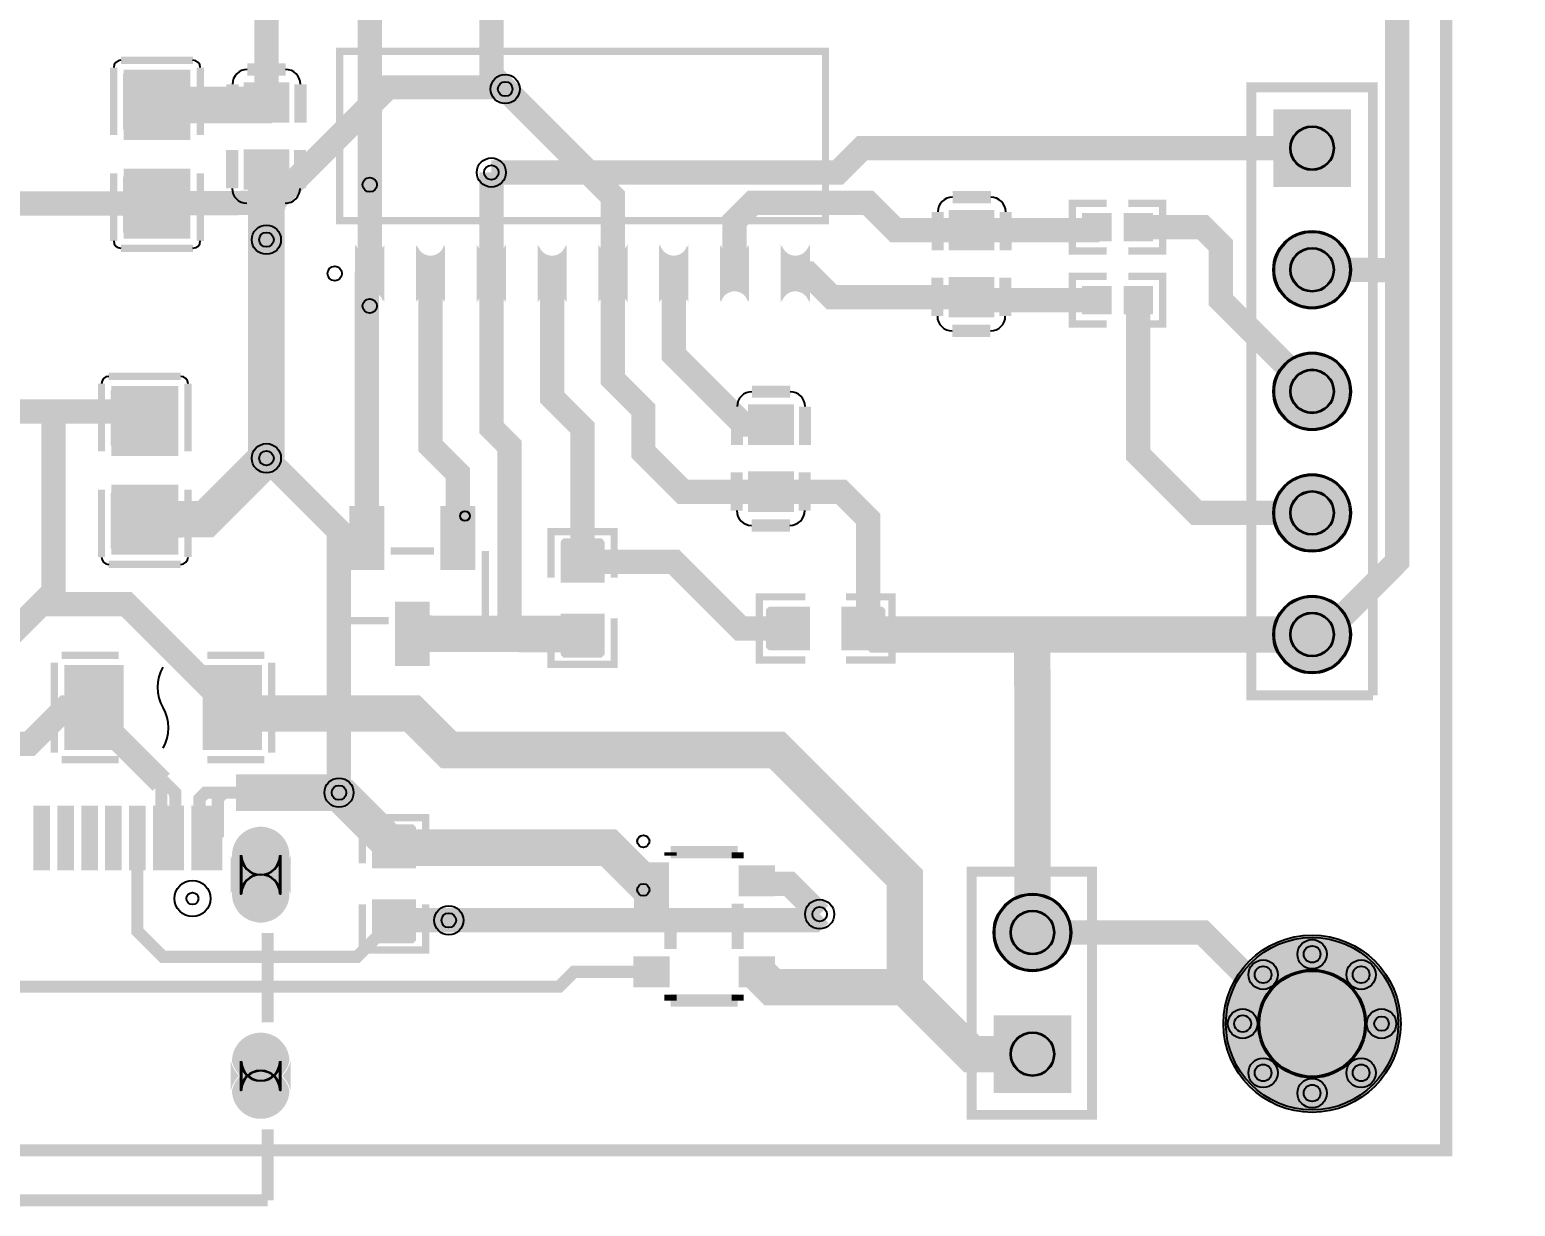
# Model space of a CAD drawing. Extents: x -5 to 3167, y -1975 to 34.
# Drawn here: x 1945 to 3167, y -1975 to -1008 of the extents above; entities that cross this region are included whole.
import ezdxf

# ---------------------------------------------------------------- set-up
doc = ezdxf.new("R2010")
doc.units = 9
for name, color, linetype, true_color in [('BoardOutLine', 7, 'Continuous', 0xff00ff), ('BottomLayer', 7, 'Continuous', 0x0000ff), ('BottomSolderMaskLayer', 7, 'Continuous', 0xaa00ff), ('Document', 7, 'Continuous', 0xffffff), ('Hole', 7, 'Continuous', 0x222222), ('Multi-Layer', 7, 'Continuous', 0xc0c0c0), ('TopLayer', 7, 'Continuous', 0xff0000), ('TopPasteMaskLayer', 7, 'Continuous', 0x808080), ('TopSilkLayer', 7, 'Continuous', 0xffcc00), ('TopSolderMaskLayer', 7, 'Continuous', 0x800080)]:
    doc.layers.add(name, color=color, linetype=linetype, true_color=true_color)

msp = doc.modelspace()

# ---------------------------------------------------------------- hatches: boundary and pattern name
at = {"layer": 'BottomSolderMaskLayer'}
for points in [[(3032, -1073), (3032, -1137), (2968, -1137), (2968, -1073)], [(2968, -1205, 1), (3032, -1205, 1)], [(2968, -1305, 1), (3032, -1305, 1)], [(2968, -1405, 1), (3032, -1405, 1)], [(2968, -1505, 1), (3032, -1505, 1)], [(2159.9, -1686.3, -0.785398), (2110.7, -1686.3), (2110.7, -1718.6, -0.785398), (2159.9, -1718.6)], [(2738, -1750, 1), (2802, -1750, 1)], [(2927.1, -1825, 1), (3072.9, -1825, 1)], [(2738, -1818), (2802, -1818), (2802, -1882), (2738, -1882)], [(2159.9, -1855.7, -0.785398), (2110.7, -1855.7), (2110.7, -1879.9, -0.785398), (2159.9, -1879.9)]]:
    msp.add_hatch(color=256, dxfattribs=at).paths.add_polyline_path(points)
at = {"layer": 'Multi-Layer'}
for points in [[(3031, -1074), (3031, -1136), (2969, -1136), (2969, -1074)], [(2969, -1205, 1), (3031, -1205, 1)], [(2969, -1305, 1), (3031, -1305, 1)], [(2969, -1405, 1), (3031, -1405, 1)], [(2969, -1505, 1), (3031, -1505, 1)], [(2158.9, -1686.7, -0.785398), (2111.7, -1686.7), (2111.7, -1718.2, -0.785398), (2158.9, -1718.2)], [(2739, -1750, 1), (2801, -1750, 1)], [(2929.1, -1825, 1), (3070.9, -1825, 1)], [(2987.9, -1767.9, 1), (3012.1, -1767.9, 1)], [(2947.5, -1784.7, 1), (2971.8, -1784.7, 1)], [(3028.2, -1784.7, 1), (3052.5, -1784.7, 1)], [(2739, -1819), (2801, -1819), (2801, -1881), (2739, -1881)], [(2930.8, -1825, 1), (2955, -1825, 1)], [(3045, -1825, 1), (3069.2, -1825, 1)], [(2158.9, -1856, -0.785398), (2111.7, -1856), (2111.7, -1879.6, -0.785398), (2158.9, -1879.6)], [(2947.5, -1865.4, 1), (2971.8, -1865.4, 1)], [(3028.2, -1865.4, 1), (3052.5, -1865.4, 1)], [(2987.9, -1882.1, 1), (3012.1, -1882.1, 1)]]:
    msp.add_hatch(color=256, dxfattribs=at).paths.add_polyline_path(points)
at = {"layer": 'TopLayer'}
for points in [[(2076.6, -1097.2), (2023.4, -1097.2), (2023.4, -1041.7), (2076.6, -1041.7)], [(2122.3, -1083.2), (2122.3, -1051.7), (2157.7, -1051.7), (2157.7, -1083.2)], [(2122.3, -1138.3), (2122.3, -1106.8), (2157.7, -1106.8), (2157.7, -1138.3)], [(2076.6, -1122.8), (2023.4, -1122.8), (2023.4, -1178.3), (2076.6, -1178.3)], [(2702.3, -1188.2), (2702.3, -1156.7), (2737.7, -1156.7), (2737.7, -1188.2)], [(2834.1, -1159.4), (2834.1, -1180.6), (2811.8, -1180.6), (2811.8, -1159.4)], [(2845.9, -1159.4), (2845.9, -1180.6), (2868.2, -1180.6), (2868.2, -1159.4)], [(2236, -1184.8, -0.785398), (2214, -1184.8), (2214, -1231.4, -0.785398), (2236, -1231.4)], [(2286, -1184.8, -0.785398), (2264, -1184.8), (2264, -1231.4, -0.785398), (2286, -1231.4)], [(2336, -1184.8, -0.785398), (2314, -1184.8), (2314, -1231.4, -0.785398), (2336, -1231.4)], [(2386, -1184.8, -0.785398), (2364, -1184.8), (2364, -1231.4, -0.785398), (2386, -1231.4)], [(2436, -1184.8, -0.785398), (2414, -1184.8), (2414, -1231.4, -0.785398), (2436, -1231.4)], [(2486, -1184.8, -0.785398), (2464, -1184.8), (2464, -1231.4, -0.785398), (2486, -1231.4)], [(2536, -1184.8, -0.785398), (2514, -1184.8), (2514, -1231.4, -0.785398), (2536, -1231.4)], [(2586, -1184.8, -0.785398), (2564, -1184.8), (2564, -1231.4, -0.785398), (2586, -1231.4)], [(2702.3, -1243.3), (2702.3, -1211.8), (2737.7, -1211.8), (2737.7, -1243.3)], [(2834.1, -1219.4), (2834.1, -1240.6), (2811.8, -1240.6), (2811.8, -1219.4)], [(2845.9, -1219.4), (2845.9, -1240.6), (2868.2, -1240.6), (2868.2, -1219.4)], [(2066.6, -1357.2), (2013.4, -1357.2), (2013.4, -1301.7), (2066.6, -1301.7)], [(2537.3, -1348.2), (2537.3, -1316.7), (2572.7, -1316.7), (2572.7, -1348.2)], [(2537.3, -1403.3), (2537.3, -1371.8), (2572.7, -1371.8), (2572.7, -1403.3)], [(2066.6, -1382.8), (2013.4, -1382.8), (2013.4, -1438.3), (2066.6, -1438.3)], [(2208.8, -1450.2), (2208.8, -1401), (2236.4, -1401), (2236.4, -1450.2)], [(2283.6, -1450.2), (2283.6, -1401), (2311.2, -1401), (2311.2, -1450.2)], [(2383, -1461.2), (2417, -1461.2), (2417, -1429.5), (2383, -1429.5)], [(2246.2, -1529), (2246.2, -1479.8), (2273.8, -1479.8), (2273.8, -1529)], [(2383, -1488.8), (2417, -1488.8), (2417, -1520.5), (2383, -1520.5)], [(2586.2, -1483), (2586.2, -1517), (2554.5, -1517), (2554.5, -1483)], [(2613.8, -1483), (2613.8, -1517), (2645.5, -1517), (2645.5, -1483)], [(1974.7, -1531), (2021.6, -1531), (2021.6, -1599), (1974.7, -1599)], [(2088.5, -1531), (2135.4, -1531), (2135.4, -1599), (2088.5, -1599)], [(1949.3, -1646.6), (1961.1, -1646.6), (1961.1, -1697.8), (1949.3, -1697.8)], [(1969, -1646.6), (1980.8, -1646.6), (1980.8, -1697.8), (1969, -1697.8)], [(1988.7, -1646.6), (2000.5, -1646.6), (2000.5, -1697.8), (1988.7, -1697.8)], [(2008.3, -1646.6), (2020.1, -1646.6), (2020.1, -1697.8), (2008.3, -1697.8)], [(2028, -1646.6), (2039.8, -1646.6), (2039.8, -1697.8), (2028, -1697.8)], [(2047.7, -1646.6), (2059.5, -1646.6), (2059.5, -1697.8), (2047.7, -1697.8)], [(2059.5, -1646.6), (2071.3, -1646.6), (2071.3, -1697.8), (2059.5, -1697.8)], [(2079.2, -1646.6), (2091, -1646.6), (2091, -1697.8), (2079.2, -1697.8)], [(2091, -1646.6), (2102.8, -1646.6), (2102.8, -1697.8), (2091, -1697.8)], [(2262, -1696.2), (2228, -1696.2), (2228, -1664.5), (2262, -1664.5)], [(2470.5, -1693.8), (2470.5, -1737.1), (2442.9, -1737.1), (2442.9, -1693.8)], [(2557.1, -1695.8), (2557.1, -1719.4), (2529.5, -1719.4), (2529.5, -1695.8)], [(2262, -1723.8), (2228, -1723.8), (2228, -1755.5), (2262, -1755.5)], [(2470.5, -1770.6), (2470.5, -1794.2), (2442.9, -1794.2), (2442.9, -1770.6)], [(2557.1, -1770.6), (2557.1, -1794.2), (2529.5, -1794.2), (2529.5, -1770.6)]]:
    msp.add_hatch(color=256, dxfattribs=at).paths.add_polyline_path(points)
at = {"layer": 'TopPasteMaskLayer'}
for points in [[(2074.4, -1091.3), (2057.9, -1091.3), (2057.9, -1073.8), (2040.2, -1073.8), (2040.2, -1091.1), (2024, -1091.3), (2022, -1089.3), (2022, -1044.1), (2024, -1042.1), (2074.4, -1042.1), (2076.4, -1044.1), (2076.4, -1089.3)], [(2122.3, -1083.2), (2122.3, -1051.7), (2157.7, -1051.7), (2157.7, -1083.2)], [(2122.3, -1138.3), (2122.3, -1106.8), (2157.7, -1106.8), (2157.7, -1138.3)], [(2074.4, -1175.9), (2024, -1175.9), (2022, -1174), (2022, -1128.7), (2024, -1126.7), (2040.2, -1126.5), (2040.2, -1144.3), (2057.9, -1144.3), (2057.9, -1126.9), (2074.4, -1126.7), (2076.4, -1128.7), (2076.4, -1174)], [(2702.3, -1188.2), (2702.3, -1156.7), (2737.7, -1156.7), (2737.7, -1188.2)], [(2834.7, -1160.9), (2834.7, -1179.1), (2833.1, -1180.6), (2813.4, -1180.6), (2811.8, -1179.1), (2811.8, -1160.9), (2813.4, -1159.4), (2833.1, -1159.4)], [(2845.3, -1160.9), (2845.3, -1179.1), (2846.9, -1180.6), (2866.6, -1180.6), (2868.2, -1179.1), (2868.2, -1160.9), (2866.6, -1159.4), (2846.9, -1159.4)], [(2236, -1184.8, -0.785398), (2214, -1184.8), (2214, -1231.4, -0.785398), (2236, -1231.4)], [(2286, -1184.8, -0.785398), (2264, -1184.8), (2264, -1231.4, -0.785398), (2286, -1231.4)], [(2336, -1184.8, -0.785398), (2314, -1184.8), (2314, -1231.4, -0.785398), (2336, -1231.4)], [(2386, -1184.8, -0.785398), (2364, -1184.8), (2364, -1231.4, -0.785398), (2386, -1231.4)], [(2436, -1184.8, -0.785398), (2414, -1184.8), (2414, -1231.4, -0.785398), (2436, -1231.4)], [(2486, -1184.8, -0.785398), (2464, -1184.8), (2464, -1231.4, -0.785398), (2486, -1231.4)], [(2536, -1184.8, -0.785398), (2514, -1184.8), (2514, -1231.4, -0.785398), (2536, -1231.4)], [(2586, -1184.8, -0.785398), (2564, -1184.8), (2564, -1231.4, -0.785398), (2586, -1231.4)], [(2702.3, -1243.3), (2702.3, -1211.8), (2737.7, -1211.8), (2737.7, -1243.3)], [(2834.7, -1220.9), (2834.7, -1239.1), (2833.1, -1240.6), (2813.4, -1240.6), (2811.8, -1239.1), (2811.8, -1220.9), (2813.4, -1219.4), (2833.1, -1219.4)], [(2845.3, -1220.9), (2845.3, -1239.1), (2846.9, -1240.6), (2866.6, -1240.6), (2868.2, -1239.1), (2868.2, -1220.9), (2866.6, -1219.4), (2846.9, -1219.4)], [(2064.4, -1351.3), (2047.9, -1351.3), (2047.9, -1333.8), (2030.2, -1333.8), (2030.2, -1351.1), (2014, -1351.3), (2012, -1349.3), (2012, -1304.1), (2014, -1302.1), (2064.4, -1302.1), (2066.4, -1304.1), (2066.4, -1349.3)], [(2537.3, -1348.2), (2537.3, -1316.7), (2572.7, -1316.7), (2572.7, -1348.2)], [(2537.3, -1403.3), (2537.3, -1371.8), (2572.7, -1371.8), (2572.7, -1403.3)], [(2064.4, -1435.9), (2014, -1435.9), (2012, -1434), (2012, -1388.7), (2014, -1386.7), (2030.2, -1386.5), (2030.2, -1404.3), (2047.9, -1404.3), (2047.9, -1386.9), (2064.4, -1386.7), (2066.4, -1388.7), (2066.4, -1434)], [(2208.8, -1450.2), (2208.8, -1401), (2236.4, -1401), (2236.4, -1450.2)], [(2283.6, -1450.2), (2283.6, -1401), (2311.2, -1401), (2311.2, -1450.2)], [(2415.7, -1461), (2406.8, -1461), (2406.8, -1446.1), (2393.8, -1446.1), (2393.8, -1461), (2384.3, -1461), (2382.3, -1459.1), (2382.3, -1428), (2384.3, -1426), (2415.7, -1426), (2417.7, -1428), (2417.7, -1459.1)], [(2246.2, -1529), (2246.2, -1479.8), (2273.8, -1479.8), (2273.8, -1529)], [(2417.7, -1522), (2417.7, -1490.6), (2415.7, -1488.6), (2406.8, -1488.6), (2406.8, -1503.2), (2393.8, -1503.2), (2393.8, -1488.6), (2384.3, -1488.6), (2382.3, -1490.6), (2382.3, -1522), (2384.3, -1524), (2415.7, -1524)], [(2553, -1517.7), (2584.4, -1517.7), (2586.4, -1515.7), (2586.4, -1506.8), (2571.8, -1506.8), (2571.8, -1493.8), (2586.4, -1493.8), (2586.4, -1484.3), (2584.4, -1482.3), (2553, -1482.3), (2551, -1484.3), (2551, -1515.7)], [(2614, -1515.7), (2614, -1506.8), (2628.9, -1506.8), (2628.9, -1493.8), (2614, -1493.8), (2614, -1484.3), (2615.9, -1482.3), (2647, -1482.3), (2649, -1484.3), (2649, -1515.7), (2647, -1517.7), (2615.9, -1517.7)], [(1974.7, -1531), (2021.6, -1531), (2021.6, -1599), (1974.7, -1599)], [(2088.5, -1531), (2135.4, -1531), (2135.4, -1599), (2088.5, -1599)], [(1961.1, -1697.8), (1961.1, -1646.6), (1949.3, -1646.6), (1949.3, -1697.8)], [(1980.8, -1697.8), (1980.8, -1646.6), (1969, -1646.6), (1969, -1697.8)], [(2000.5, -1697.8), (2000.5, -1646.6), (1988.7, -1646.6), (1988.7, -1697.8)], [(2020.1, -1697.8), (2020.1, -1646.6), (2008.3, -1646.6), (2008.3, -1697.8)], [(2039.8, -1697.8), (2039.8, -1646.6), (2028, -1646.6), (2028, -1697.8)], [(2071.3, -1697.8), (2071.3, -1646.6), (2059.5, -1646.6), (2059.5, -1646.6), (2047.7, -1646.6), (2047.7, -1697.8), (2059.5, -1697.8), (2059.5, -1697.8)], [(2102.8, -1697.8), (2102.8, -1646.6), (2091, -1646.6), (2091, -1646.6), (2079.2, -1646.6), (2079.2, -1697.8), (2091, -1697.8), (2091, -1697.8)], [(2227.3, -1663), (2227.3, -1694.4), (2229.3, -1696.4), (2238.2, -1696.4), (2238.2, -1681.9), (2251.2, -1681.9), (2251.2, -1696.4), (2260.7, -1696.4), (2262.7, -1694.4), (2262.7, -1663), (2260.7, -1661), (2229.3, -1661)], [(2137.1, -1663.1), (2135.9, -1663.1), (2134.7, -1663.1), (2133.5, -1663.1), (2132.4, -1663.3), (2131.2, -1663.4), (2130.1, -1663.7), (2128.9, -1664), (2127.8, -1664.3), (2126.7, -1664.7), (2125.6, -1665.2), (2124.5, -1665.7), (2123.5, -1666.2), (2122.5, -1666.9), (2121.5, -1667.5), (2120.6, -1668.2), (2119.7, -1669), (2118.8, -1669.8), (2118, -1670.6), (2117.2, -1671.5), (2116.5, -1672.4), (2115.8, -1673.4), (2115.2, -1674.4), (2114.6, -1675.4), (2114, -1676.5), (2113.5, -1677.5), (2113.1, -1678.6), (2112.7, -1679.7), (2112.4, -1680.9), (2112.2, -1682), (2112, -1683.2), (2111.8, -1684.4), (2111.7, -1685.5), (2111.7, -1686.7), (2111.7, -1718.2), (2111.7, -1719.4), (2111.8, -1720.6), (2112, -1721.7), (2112.2, -1722.9), (2112.4, -1724), (2112.7, -1725.2), (2113.1, -1726.3), (2113.5, -1727.4), (2114, -1728.4), (2114.6, -1729.5), (2115.2, -1730.5), (2115.8, -1731.5), (2116.5, -1732.5), (2117.2, -1733.4), (2118, -1734.3), (2118.8, -1735.1), (2119.7, -1735.9), (2120.6, -1736.7), (2121.5, -1737.4), (2122.5, -1738), (2123.5, -1738.7), (2124.5, -1739.2), (2125.6, -1739.7), (2126.7, -1740.2), (2127.8, -1740.6), (2128.9, -1740.9), (2130.1, -1741.2), (2131.2, -1741.5), (2132.4, -1741.6), (2133.5, -1741.8), (2134.7, -1741.8), (2135.9, -1741.8), (2137.1, -1741.8), (2138.2, -1741.6), (2139.4, -1741.5), (2140.6, -1741.2), (2141.7, -1740.9), (2142.8, -1740.6), (2143.9, -1740.2), (2145, -1739.7), (2146.1, -1739.2), (2147.1, -1738.7), (2148.1, -1738), (2149.1, -1737.4), (2150, -1736.7), (2150.9, -1735.9), (2151.8, -1735.1), (2152.6, -1734.3), (2153.4, -1733.4), (2154.1, -1732.5), (2154.8, -1731.5), (2155.5, -1730.5), (2156.1, -1729.5), (2156.6, -1728.4), (2157.1, -1727.4), (2157.5, -1726.3), (2157.9, -1725.2), (2158.2, -1724), (2158.5, -1722.9), (2158.7, -1721.7), (2158.8, -1720.6), (2158.9, -1719.4), (2158.9, -1718.2), (2158.9, -1686.7), (2158.9, -1685.5), (2158.8, -1684.4), (2158.7, -1683.2), (2158.5, -1682), (2158.2, -1680.9), (2157.9, -1679.7), (2157.5, -1678.6), (2157.1, -1677.5), (2156.6, -1676.5), (2156.1, -1675.4), (2155.5, -1674.4), (2154.8, -1673.4), (2154.1, -1672.4), (2153.4, -1671.5), (2152.6, -1670.6), (2151.8, -1669.8), (2150.9, -1669), (2150, -1668.2), (2149.1, -1667.5), (2148.1, -1666.9), (2147.1, -1666.2), (2146.1, -1665.7), (2145, -1665.2), (2143.9, -1664.7), (2142.8, -1664.3), (2141.7, -1664), (2140.6, -1663.7), (2139.4, -1663.4), (2138.2, -1663.3)], [(2470.5, -1693.8), (2470.5, -1737.1), (2442.9, -1737.1), (2442.9, -1693.8)], [(2557.1, -1695.8), (2557.1, -1719.4), (2529.5, -1719.4), (2529.5, -1695.8)], [(2229.3, -1724), (2238.2, -1724), (2238.2, -1738.9), (2251.2, -1738.9), (2251.2, -1724), (2260.7, -1724), (2262.7, -1725.9), (2262.7, -1757), (2260.7, -1759), (2229.3, -1759), (2227.3, -1757), (2227.3, -1725.9)], [(2470.5, -1770.6), (2470.5, -1794.2), (2442.9, -1794.2), (2442.9, -1770.6)], [(2557.1, -1770.6), (2557.1, -1794.2), (2529.5, -1794.2), (2529.5, -1770.6)], [(2137.1, -1832.4), (2135.9, -1832.4), (2134.7, -1832.4), (2133.5, -1832.4), (2132.4, -1832.6), (2131.2, -1832.7), (2130.1, -1833), (2128.9, -1833.3), (2127.8, -1833.6), (2126.7, -1834), (2125.6, -1834.5), (2124.5, -1835), (2123.5, -1835.5), (2122.5, -1836.1), (2121.5, -1836.8), (2120.6, -1837.5), (2119.7, -1838.3), (2118.8, -1839.1), (2118, -1839.9), (2117.2, -1840.8), (2116.5, -1841.7), (2115.8, -1842.7), (2115.2, -1843.7), (2114.6, -1844.7), (2114, -1845.7), (2113.5, -1846.8), (2113.1, -1847.9), (2112.7, -1849), (2112.4, -1850.2), (2112.2, -1851.3), (2112, -1852.5), (2111.8, -1853.6), (2111.7, -1854.8), (2111.7, -1856), (2111.7, -1879.6), (2111.7, -1880.8), (2111.8, -1882), (2112, -1883.1), (2112.2, -1884.3), (2112.4, -1885.4), (2112.7, -1886.6), (2113.1, -1887.7), (2113.5, -1888.8), (2114, -1889.9), (2114.6, -1890.9), (2115.2, -1891.9), (2115.8, -1892.9), (2116.5, -1893.9), (2117.2, -1894.8), (2118, -1895.7), (2118.8, -1896.5), (2119.7, -1897.3), (2120.6, -1898.1), (2121.5, -1898.8), (2122.5, -1899.5), (2123.5, -1900.1), (2124.5, -1900.6), (2125.6, -1901.1), (2126.7, -1901.6), (2127.8, -1902), (2128.9, -1902.4), (2130.1, -1902.6), (2131.2, -1902.9), (2132.4, -1903.1), (2133.5, -1903.2), (2134.7, -1903.2), (2135.9, -1903.2), (2137.1, -1903.2), (2138.2, -1903.1), (2139.4, -1902.9), (2140.6, -1902.6), (2141.7, -1902.4), (2142.8, -1902), (2143.9, -1901.6), (2145, -1901.1), (2146.1, -1900.6), (2147.1, -1900.1), (2148.1, -1899.5), (2149.1, -1898.8), (2150, -1898.1), (2150.9, -1897.3), (2151.8, -1896.5), (2152.6, -1895.7), (2153.4, -1894.8), (2154.1, -1893.9), (2154.8, -1892.9), (2155.5, -1891.9), (2156.1, -1890.9), (2156.6, -1889.9), (2157.1, -1888.8), (2157.5, -1887.7), (2157.9, -1886.6), (2158.2, -1885.4), (2158.5, -1884.3), (2158.7, -1883.1), (2158.8, -1882), (2158.9, -1880.8), (2158.9, -1879.6), (2158.9, -1856), (2158.9, -1854.8), (2158.8, -1853.6), (2158.7, -1852.5), (2158.5, -1851.3), (2158.2, -1850.2), (2157.9, -1849), (2157.5, -1847.9), (2157.1, -1846.8), (2156.6, -1845.7), (2156.1, -1844.7), (2155.5, -1843.7), (2154.8, -1842.7), (2154.1, -1841.7), (2153.4, -1840.8), (2152.6, -1839.9), (2151.8, -1839.1), (2150.9, -1838.3), (2150, -1837.5), (2149.1, -1836.8), (2148.1, -1836.1), (2147.1, -1835.5), (2146.1, -1835), (2145, -1834.5), (2143.9, -1834), (2142.8, -1833.6), (2141.7, -1833.3), (2140.6, -1833), (2139.4, -1832.7), (2138.2, -1832.6)]]:
    msp.add_hatch(color=256, dxfattribs=at).paths.add_polyline_path(points)
at = {"layer": 'TopSolderMaskLayer'}
for points in [[(2077.5, -1098.2), (2022.5, -1098.2), (2022.5, -1040.6), (2077.5, -1040.6)], [(2121.2, -1084.1), (2121.2, -1050.8), (2158.8, -1050.8), (2158.8, -1084.1)], [(3032, -1073), (3032, -1137), (2968, -1137), (2968, -1073)], [(2121.2, -1139.2), (2121.2, -1105.9), (2158.8, -1105.9), (2158.8, -1139.2)], [(2077.5, -1121.8), (2022.5, -1121.8), (2022.5, -1179.4), (2077.5, -1179.4)], [(2701.2, -1189.1), (2701.2, -1155.8), (2738.8, -1155.8), (2738.8, -1189.1)], [(2835.1, -1158.4), (2835.1, -1181.6), (2810.8, -1181.6), (2810.8, -1158.4)], [(2844.9, -1158.4), (2844.9, -1181.6), (2869.2, -1181.6), (2869.2, -1158.4)], [(2237, -1184.1, -0.785398), (2213, -1184.1), (2213, -1232.1, -0.785398), (2237, -1232.1)], [(2287, -1184.1, -0.785398), (2263, -1184.1), (2263, -1232.1, -0.785398), (2287, -1232.1)], [(2337, -1184.1, -0.785398), (2313, -1184.1), (2313, -1232.1, -0.785398), (2337, -1232.1)], [(2387, -1184.1, -0.785398), (2363, -1184.1), (2363, -1232.1, -0.785398), (2387, -1232.1)], [(2437, -1184.1, -0.785398), (2413, -1184.1), (2413, -1232.1, -0.785398), (2437, -1232.1)], [(2487, -1184.1, -0.785398), (2463, -1184.1), (2463, -1232.1, -0.785398), (2487, -1232.1)], [(2537, -1184.1, -0.785398), (2513, -1184.1), (2513, -1232.1, -0.785398), (2537, -1232.1)], [(2587, -1184.1, -0.785398), (2563, -1184.1), (2563, -1232.1, -0.785398), (2587, -1232.1)], [(2968, -1205, 1), (3032, -1205, 1)], [(2701.2, -1244.2), (2701.2, -1210.9), (2738.8, -1210.9), (2738.8, -1244.2)], [(2835.1, -1218.4), (2835.1, -1241.6), (2810.8, -1241.6), (2810.8, -1218.4)], [(2844.9, -1218.4), (2844.9, -1241.6), (2869.2, -1241.6), (2869.2, -1218.4)], [(2968, -1305, 1), (3032, -1305, 1)], [(2067.5, -1358.2), (2012.5, -1358.2), (2012.5, -1300.6), (2067.5, -1300.6)], [(2536.2, -1349.1), (2536.2, -1315.8), (2573.8, -1315.8), (2573.8, -1349.1)], [(2536.2, -1404.2), (2536.2, -1370.9), (2573.8, -1370.9), (2573.8, -1404.2)], [(2968, -1405, 1), (3032, -1405, 1)], [(2067.5, -1381.8), (2012.5, -1381.8), (2012.5, -1439.4), (2067.5, -1439.4)], [(2208.3, -1452), (2208.3, -1399.2), (2236.9, -1399.2), (2236.9, -1452)], [(2283.1, -1452), (2283.1, -1399.2), (2311.7, -1399.2), (2311.7, -1452)], [(2381.9, -1462.2), (2418.1, -1462.2), (2418.1, -1428.5), (2381.9, -1428.5)], [(2245.7, -1530.8), (2245.7, -1478), (2274.3, -1478), (2274.3, -1530.8)], [(2968, -1505, 1), (3032, -1505, 1)], [(2381.9, -1487.8), (2418.1, -1487.8), (2418.1, -1521.5), (2381.9, -1521.5)], [(2587.2, -1482), (2587.2, -1518), (2553.5, -1518), (2553.5, -1482)], [(2612.8, -1482), (2612.8, -1518), (2646.5, -1518), (2646.5, -1482)], [(1973.7, -1530), (2022.6, -1530), (2022.6, -1600), (1973.7, -1600)], [(2087.5, -1530), (2136.4, -1530), (2136.4, -1600), (2087.5, -1600)], [(1948.3, -1645.6), (1962.1, -1645.6), (1962.1, -1698.8), (1948.3, -1698.8)], [(1968, -1645.6), (1981.8, -1645.6), (1981.8, -1698.8), (1968, -1698.8)], [(1987.7, -1645.6), (2001.5, -1645.6), (2001.5, -1698.8), (1987.7, -1698.8)], [(2007.3, -1645.6), (2021.1, -1645.6), (2021.1, -1698.8), (2007.3, -1698.8)], [(2027, -1645.6), (2040.8, -1645.6), (2040.8, -1698.8), (2027, -1698.8)], [(2046.7, -1645.6), (2060.5, -1645.6), (2060.5, -1698.8), (2046.7, -1698.8)], [(2058.5, -1645.6), (2072.3, -1645.6), (2072.3, -1698.8), (2058.5, -1698.8)], [(2078.2, -1645.6), (2092, -1645.6), (2092, -1698.8), (2078.2, -1698.8)], [(2090, -1645.6), (2103.8, -1645.6), (2103.8, -1698.8), (2090, -1698.8)], [(2263.1, -1697.2), (2226.9, -1697.2), (2226.9, -1663.5), (2263.1, -1663.5)], [(2159.9, -1686.3, -0.785398), (2110.7, -1686.3), (2110.7, -1718.6, -0.785398), (2159.9, -1718.6)], [(2471.1, -1692.2), (2471.1, -1738.7), (2442.3, -1738.7), (2442.3, -1692.2)], [(2558.3, -1694.9), (2558.3, -1720.3), (2528.4, -1720.3), (2528.4, -1694.9)], [(2738, -1750, 1), (2802, -1750, 1)], [(2263.1, -1722.8), (2226.9, -1722.8), (2226.9, -1756.5), (2263.1, -1756.5)], [(2927.1, -1825, 1), (3072.9, -1825, 1)], [(2471.6, -1769.7), (2471.6, -1795.1), (2441.7, -1795.1), (2441.7, -1769.7)], [(2558.3, -1769.7), (2558.3, -1795.1), (2528.4, -1795.1), (2528.4, -1769.7)], [(2738, -1818), (2802, -1818), (2802, -1882), (2738, -1882)], [(2159.9, -1855.7, -0.785398), (2110.7, -1855.7), (2110.7, -1879.9, -0.785398), (2159.9, -1879.9)]]:
    msp.add_hatch(color=256, dxfattribs=at).paths.add_polyline_path(points)

# ---------------------------------------------------------------- linework, layer by layer
at = {"layer": 'BoardOutLine', "const_width": 10}
msp.add_lwpolyline([(0, 0), (3110.2, 0), (3110.2, -1929.1), (0, -1929.1), (0, 0)], close=True, dxfattribs=at)
at = {"layer": 'BottomLayer', "const_width": 20}
for points in [[(2336.4, -1056.4), (2335, -1055), (2240, -1055), (2140, -1155), (2140, -1180.3)], [(2325, -1125), (2610, -1125), (2630, -1105), (3000, -1105)], [(2140, -1360), (2199.7, -1419.7), (2199.7, -1635)], [(2595, -1735), (2590, -1740), (2290, -1740)]]:
    msp.add_lwpolyline(points, dxfattribs=at)
at = {"layer": 'BottomSolderMaskLayer'}
for points in [[(2118.9, -1686.3), (2118.9, -1718.6)], [(2151.7, -1686.3), (2151.7, -1718.6)], [(2118.9, -1855.7), (2118.9, -1879.9)], [(2151.7, -1855.7), (2151.7, -1879.9)]]:
    msp.add_lwpolyline(points, close=True, dxfattribs=at)
for centre, radius in [((3000, -1105), 18.1), ((3000, -1205), 32), ((3000, -1205), 18.1), ((3000, -1305), 32), ((3000, -1305), 18.1), ((3000, -1405), 32), ((3000, -1405), 18.1), ((3000, -1505), 32), ((3000, -1505), 18.1), ((2770, -1750), 32), ((2770, -1750), 18.1), ((3000, -1825), 72.9), ((3000, -1825), 44.5), ((2770, -1850), 18.1)]:
    msp.add_circle(centre, radius, dxfattribs=at)
for centre, start, end in [((2135.3, -1686.3), 180, 0), ((2135.3, -1718.6), 0, 180), ((2135.3, -1855.7), 180, 0), ((2135.3, -1879.9), 0, 180)]:
    msp.add_arc(centre, 16.4, start, end, dxfattribs=at)
at = {"layer": 'Document'}
for centre, radius in [((2225, -1234.8), 5.91), ((2303.3, -1407.5), 3.94), ((2450, -1715), 5), ((2079.2, -1722.1), 4.92)]:
    msp.add_circle(centre, radius, dxfattribs=at)
at = {"layer": 'Hole'}
for centre in [(2336.4, -1056.4), (2325, -1125), (2140, -1180.3), (2140, -1360), (2199.7, -1635), (2290, -1740), (2595, -1735)]:
    msp.add_circle(centre, 6, dxfattribs=at)
at = {"layer": 'Multi-Layer'}
for points in [[(2119.6, -1686.7), (2119.6, -1718.2)], [(2151.1, -1686.7), (2151.1, -1718.2)], [(2119.6, -1856), (2119.6, -1879.6)], [(2151.1, -1856), (2151.1, -1879.6)]]:
    msp.add_lwpolyline(points, close=True, dxfattribs=at)
for centre, radius in [((2336.4, -1056.4), 12), ((3000, -1105), 17.5), ((2325, -1125), 12), ((2140, -1180.3), 12), ((3000, -1205), 31), ((3000, -1205), 17.5), ((3000, -1305), 31), ((3000, -1305), 17.5), ((2140, -1360), 12), ((3000, -1405), 31), ((3000, -1405), 17.5), ((3000, -1505), 31), ((3000, -1505), 17.5), ((2199.7, -1635), 12), ((2079.2, -1722.1), 14.8), ((2770, -1750), 31), ((2290, -1740), 12), ((2595, -1735), 12), ((2770, -1750), 17.5), ((3000, -1825), 70.9), ((3000, -1767.9), 12.1), ((3000, -1767.9), 6.89), ((2959.7, -1784.7), 12.1), ((2959.7, -1784.7), 6.89), ((3000, -1825), 43.3), ((3040.3, -1784.7), 12.1), ((3040.3, -1784.7), 6.89), ((2942.9, -1825), 12.1), ((2942.9, -1825), 6.89), ((3057.1, -1825), 12.1), ((3057.1, -1825), 6), ((2770, -1850), 17.5), ((2959.7, -1865.4), 12.1), ((3040.3, -1865.4), 12.1), ((2959.7, -1865.4), 6.89), ((3040.3, -1865.4), 6.89), ((3000, -1882.1), 12.1), ((3000, -1882.1), 6.89)]:
    msp.add_circle(centre, radius, dxfattribs=at)
for centre, start, end in [((2135.3, -1686.7), 180, 0), ((2135.3, -1718.2), 0, 180), ((2135.3, -1856), 180, 0), ((2135.3, -1879.6), 0, 180)]:
    msp.add_arc(centre, 15.7, start, end, dxfattribs=at)
at = {"layer": 'TopLayer'}
for points, const_width in [([(2740, -247.4), (2777.4, -210), (3030, -210), (3070, -250), (3070, -1445), (3010, -1505), (3000, -1505)], 20), ([(2140, -1067.4), (2140, -945)], 20), ([(2225, -981.9), (2225, -1208.1)], 20), ([(2336.4, -1056.4), (2325, -1045), (2325, -981.9)], 20), ([(2425, -1208.1), (2425, -1145), (2336.4, -1056.4)], 20), ([(2140, -1067.4), (2138, -1069.5), (2050, -1069.5)], 30), ([(2140, -1180.3), (2140, -1122.5)], 30), ([(2325, -1208.1), (2325, -1125)], 20), ([(2050, -1150.5), (1870, -1150.5)], 20), ([(2050, -1150.5), (2140, -1150)], 20), ([(2720, -1172.4), (2657.4, -1172.4), (2635, -1150), (2540, -1150), (2525, -1165), (2525, -1208.1)], 20), ([(2823, -1170), (2820.5, -1172.4), (2720, -1172.4)], 20), ([(3000, -1305), (2925, -1230), (2925, -1185), (2910, -1170), (2857, -1170)], 20), ([(2140, -1360), (2140, -1360), (2140, -1180.3)], 30), ([(3000, -1205), (3070, -1205.3)], 20), ([(2225, -1208.1), (2222.6, -1210.5), (2222.6, -1425.6)], 20), ([(2275, -1208.1), (2275, -1350), (2297.4, -1372.4), (2297.4, -1425.6)], 20), ([(2325, -1208.1), (2325, -1335), (2340, -1350), (2340, -1504.4)], 20), ([(2375, -1208.1), (2375, -1310), (2400, -1335), (2400, -1445.3)], 20), ([(2425, -1208.1), (2425, -1295), (2450, -1320), (2450, -1355), (2482.6, -1387.6), (2555, -1387.6)], 20), ([(2475, -1208.1), (2475, -1275), (2532.4, -1332.4), (2555, -1332.4)], 20), ([(2720, -1227.6), (2605, -1227.6), (2585.5, -1208.1), (2575, -1208.1)], 20), ([(2720, -1227.6), (2722.4, -1230), (2823, -1230)], 20), ([(2857, -1230), (2857, -1357), (2905, -1405), (3000, -1405)], 20), ([(1904.7, -1530), (1964.9, -1469.8), (1964.9, -1321.7)], 20), ([(2040, -1329.5), (2032.2, -1321.7), (1907.4, -1321.7)], 20), ([(2040, -1410.5), (2090, -1410), (2140, -1360)], 30), ([(2633, -1495), (2635, -1493), (2635, -1410), (2612.6, -1387.6), (2555, -1387.6)], 20), ([(2570.3, -1500), (2530, -1500), (2475.3, -1445.3), (2400, -1445.3)], 20), ([(1964.8, -1469.7), (1964.8, -1480), (2025, -1480), (2110, -1565), (2118, -1565)], 20), ([(2400, -1504.6), (2260, -1504.3)], 30), ([(2633, -1495), (2643, -1505), (3000, -1505)], 30), ([(2770, -1750), (2770, -1550.2), (2769.6, -1505)], 30), ([(2111.9, -1565), (2116.9, -1570), (2260, -1570), (2290, -1600), (2560, -1600), (2665, -1705), (2665, -1795), (2720, -1850), (2770, -1850)], 30), ([(1992, -1565), (1975, -1565), (1945, -1595), (1885, -1595), (1870.7, -1609.3), (1870.7, -1635.7)], 20), ([(1992, -1565), (2053.5, -1626.5)], 20), ([(2065.4, -1672.2), (2065, -1635), (2056.5, -1626.5), (2053.5, -1626.5)], 10), ([(2053.6, -1672.2), (2053.6, -1626.6)], 10), ([(2199.7, -1635), (2199.7, -1635), (2115, -1635)], 30), ([(2245, -1680.3), (2199.7, -1635)], 30), ([(2085, -1672.2), (2085, -1640), (2090, -1635), (2110.8, -1635)], 10), ([(2096.9, -1672.2), (2100, -1669.1), (2100, -1640), (2105, -1635), (2115, -1635)], 10), ([(2033.9, -1672.2), (2033.9, -1748.9), (2055, -1770), (2214.6, -1770), (2245, -1739.6)], 10), ([(2456.7, -1715.5), (2421.6, -1680.3), (2245, -1680.3)], 30), ([(2543.3, -1707.6), (2545.7, -1710), (2570, -1710), (2595, -1735)], 20), ([(2245, -1739.7), (2245.3, -1740), (2290, -1740)], 20), ([(2770, -1750), (2910, -1750), (2985, -1825), (3000, -1825)], 20), ([(2543.3, -1782.4), (2555.9, -1795), (2665, -1795)], 30), ([(1705, -1794.5), (2380.9, -1794.5), (2393, -1782.4), (2456.7, -1782.4)], 10)]:
    msp.add_lwpolyline(points, dxfattribs=dict(at, const_width=const_width))
at = {"layer": 'TopSilkLayer'}
for points, const_width in [([(2200.2, -1164.7), (2200.2, -1025.3), (2599.8, -1025.3), (2599.8, -1164.7), (2200.2, -1164.7)], 6), ([(2720, -1700), (2819, -1700), (2819, -1900), (2720, -1900), (2720, -1700)], 8)]:
    msp.add_lwpolyline(points, close=True, dxfattribs=dict(at, const_width=const_width))
for points, const_width in [([(2014.4, -1038.7), (2014.4, -1094.2)], 6), ([(2079.6, -1032.7), (2020.4, -1032.7)], 6), ([(2085.6, -1094.2), (2085.6, -1038.7)], 6), ([(2124.3, -1040.3), (2155.8, -1040.3)], 10), ([(2112.1, -1084), (2112.1, -1052.5)], 10), ([(2168, -1084), (2168, -1052.5)], 10), ([(3050, -1130), (3050, -1055), (2950, -1055), (2950, -1555), (3050, -1555)], 8), ([(2111.8, -1106.6), (2111.8, -1138.1)], 10), ([(2167.7, -1106.6), (2167.7, -1138.1)], 10), ([(2014.4, -1181.3), (2014.4, -1125.8)], 6), ([(2085.6, -1125.8), (2085.6, -1181.3)], 6), ([(3050, -1555), (3050, -1130)], 7.99), ([(2124, -1150.3), (2155.5, -1150.3)], 10), ([(2704.3, -1145.3), (2735.8, -1145.3)], 10), ([(2831.1, -1150.4), (2802.8, -1150.4), (2802.8, -1189.6), (2831.1, -1189.6)], 6), ([(2848.9, -1150.4), (2877.2, -1150.4), (2877.2, -1189.6), (2848.9, -1189.6)], 6), ([(2692.1, -1189), (2692.1, -1157.5)], 10), ([(2748, -1189), (2748, -1157.5)], 10), ([(2079.6, -1187.3), (2020.4, -1187.3)], 6), ([(2691.8, -1211.6), (2691.8, -1243.1)], 10), ([(2747.7, -1211.6), (2747.7, -1243.1)], 10), ([(2831.1, -1210.4), (2802.8, -1210.4), (2802.8, -1249.6), (2831.1, -1249.6)], 6), ([(2848.9, -1210.4), (2877.2, -1210.4), (2877.2, -1249.6), (2848.9, -1249.6)], 6), ([(2704, -1255.3), (2735.5, -1255.3)], 10), ([(2069.6, -1292.7), (2010.4, -1292.7)], 6), ([(2004.4, -1298.7), (2004.4, -1354.2)], 6), ([(2075.6, -1354.2), (2075.6, -1298.7)], 6), ([(2539.3, -1305.3), (2570.8, -1305.3)], 10), ([(2527.1, -1349), (2527.1, -1317.5)], 10), ([(2583, -1349), (2583, -1317.5)], 10), ([(2526.8, -1371.6), (2526.8, -1403.1)], 10), ([(2582.7, -1371.6), (2582.7, -1403.1)], 10), ([(2004.4, -1441.3), (2004.4, -1385.8)], 6), ([(2075.6, -1385.8), (2075.6, -1441.3)], 6), ([(2539, -1415.3), (2570.5, -1415.3)], 10), ([(2374, -1458.2), (2374, -1420.5), (2426, -1420.5), (2426, -1458.2)], 6), ([(2199.9, -1436.4), (2199.9, -1493.6), (2240.5, -1493.6)], 6), ([(2242.1, -1436.4), (2277.9, -1436.4)], 6), ([(2320.1, -1436.4), (2320.1, -1493.6), (2279.5, -1493.6)], 6), ([(2069.6, -1447.3), (2010.4, -1447.3)], 6), ([(2583.2, -1474), (2545.5, -1474), (2545.5, -1526), (2583.2, -1526)], 6), ([(2616.8, -1474), (2654.5, -1474), (2654.5, -1526), (2616.8, -1526)], 6), ([(2374, -1491.8), (2374, -1529.5), (2426, -1529.5), (2426, -1491.8)], 6), ([(1965.7, -1528), (1965.7, -1602)], 6), ([(2018.6, -1522), (1971.7, -1522)], 6), ([(2091.5, -1522), (2138.4, -1522)], 6), ([(2144.4, -1528), (2144.4, -1602)], 6), ([(1971.7, -1608), (2018.6, -1608)], 6), ([(2138.4, -1608), (2091.5, -1608)], 6), ([(2271, -1693.2), (2271, -1655.5), (2219, -1655.5), (2219, -1693.2)], 6), ([(2472.4, -1684), (2472.4, -1686.9)], 10), ([(2472.4, -1684), (2527.6, -1684)], 10), ([(2527.6, -1684), (2527.6, -1688.9)], 10), ([(2527.6, -1726.3), (2527.6, -1763.7)], 10), ([(2271, -1726.8), (2271, -1764.5), (2219, -1764.5), (2219, -1726.8)], 6), ([(2141.1, -1823.8), (2141.1, -1750.4)], 10), ([(2472.4, -1744), (2472.4, -1763.7)], 10), ([(2472.4, -1801.1), (2472.4, -1806)], 10), ([(2472.4, -1806), (2527.6, -1806)], 10), ([(2527.6, -1801.1), (2527.6, -1806)], 10), ([(2141.1, -1970.2), (1789.1, -1970.2), (1789.1, -1911.8)], 10), ([(2141.1, -1970.2), (2141.1, -1911.8)], 10)]:
    msp.add_lwpolyline(points, dxfattribs=dict(at, const_width=const_width))
for centre, radius in [((2225, -1135.1), 5.91), ((2196.2, -1208.1), 5.91), ((2450, -1675), 5)]:
    msp.add_circle(centre, radius, dxfattribs=at)
for centre, radius, start, end in [((2020.4, -1038.7), 6, 90, 180), ((2079.6, -1038.7), 6, 0, 90), ((2124.3, -1052.5), 12.2, 90, 180), ((2155.8, -1052.5), 12.2, 0, 90), ((2124, -1138.1), 12.2, 180, 270), ((2155.5, -1138.1), 12.2, 270, 0), ((2704.3, -1157.5), 12.2, 90, 180), ((2735.8, -1157.5), 12.2, 0, 90), ((2020.4, -1181.3), 6, 180, 270), ((2079.6, -1181.3), 6, 270, 0), ((2704, -1243.1), 12.2, 180, 270), ((2735.5, -1243.1), 12.2, 270, 0), ((2010.4, -1298.7), 6, 90, 180), ((2069.6, -1298.7), 6, 0, 90), ((2539.3, -1317.5), 12.2, 90, 180), ((2570.8, -1317.5), 12.2, 0, 90), ((2539, -1403.1), 12.2, 180, 270), ((2570.5, -1403.1), 12.2, 270, 0), ((2010.4, -1441.3), 6, 180, 270), ((2069.6, -1441.3), 6, 270, 0), ((2083.8, -1548.4), 33.3, 150, 210), ((2026.2, -1581.7), 33.3, 330, 30)]:
    msp.add_arc(centre, radius, start, end, dxfattribs=at)
at = {"layer": 'TopSolderMaskLayer'}
for points in [[(2118.9, -1686.3), (2118.9, -1718.6)], [(2151.7, -1686.3), (2151.7, -1718.6)], [(2118.9, -1855.7), (2118.9, -1879.9)], [(2151.7, -1855.7), (2151.7, -1879.9)]]:
    msp.add_lwpolyline(points, close=True, dxfattribs=at)
for centre, radius in [((3000, -1105), 18.1), ((3000, -1205), 32), ((3000, -1205), 18.1), ((3000, -1305), 32), ((3000, -1305), 18.1), ((3000, -1405), 32), ((3000, -1405), 18.1), ((3000, -1505), 32), ((3000, -1505), 18.1), ((2770, -1750), 32), ((2770, -1750), 18.1), ((3000, -1825), 72.9), ((3000, -1825), 44.5), ((2770, -1850), 18.1)]:
    msp.add_circle(centre, radius, dxfattribs=at)
for centre, start, end in [((2135.3, -1686.3), 180, 0), ((2135.3, -1718.6), 0, 180), ((2135.3, -1855.7), 180, 0), ((2135.3, -1879.9), 0, 180)]:
    msp.add_arc(centre, 16.4, start, end, dxfattribs=at)

doc.saveas('drawing.dxf')
